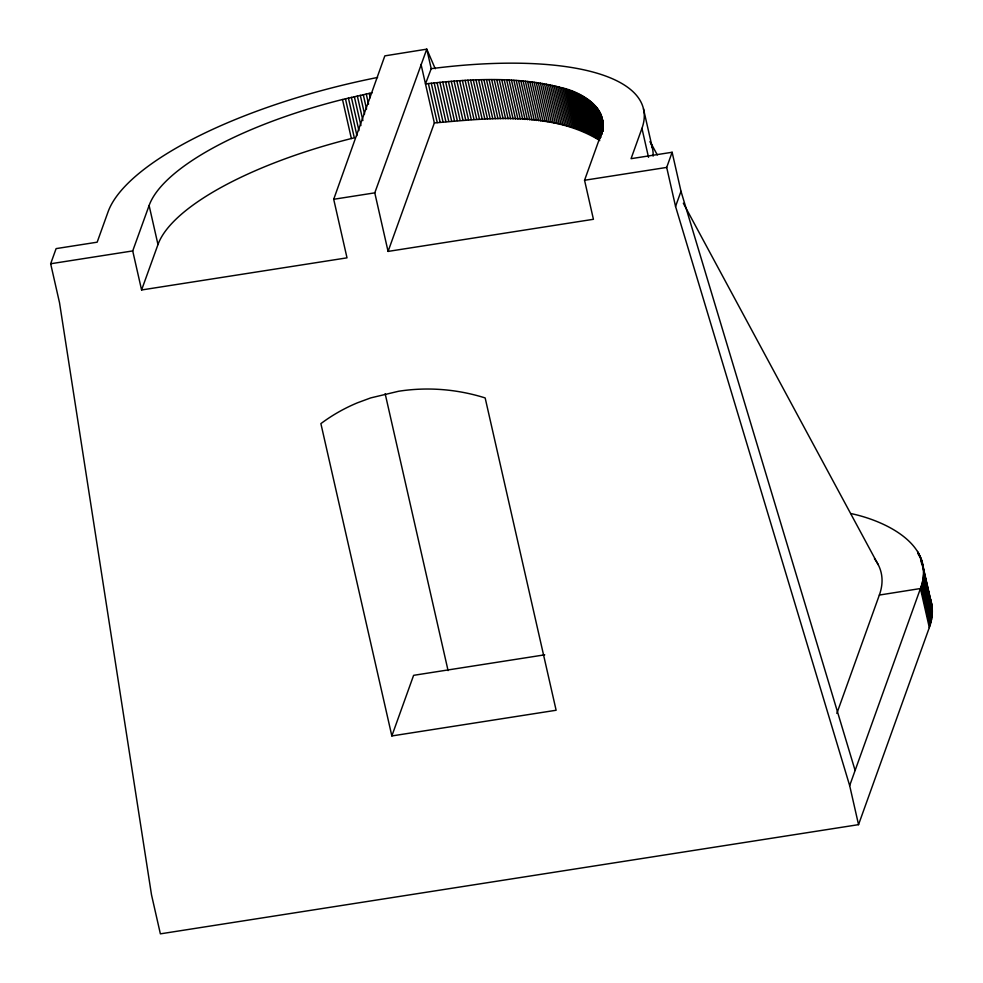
<?xml version="1.0" encoding="UTF-8"?>
<svg xmlns="http://www.w3.org/2000/svg" width="983" height="983" viewBox="0 0 983 983"><rect width="100%" height="100%" fill="white"/><g stroke="black" fill="none" stroke-linecap="round" stroke-linejoin="round"><path stroke-width="1.47" d="M377.583 77.46A275.375 90.104 -12.8 0 0 108.056 211.886L97.17 242.187L56.105 248.613L50.661 263.763L59.533 302.801L151.505 894.813L160.376 933.85L858.54 824.651L849.668 785.614L920.444 588.534C937.082 544.951 884.872 520.634 850.885 513.556M858.54 824.651L929.316 627.572C933.014 617.57 933.592 606.142 929.365 596.202M435.248 68.749L426.782 49.15L374.781 192.852L388.076 251.415L593.425 219.295L584.553 180.258L600.846 134.904C610.898 109.58 582.219 92.021 561.182 87.622C516.947 76.109 470.452 78.837 425.479 83.911L431.205 68.675L426.782 49.15L384.832 55.871L333.704 199.279L347.011 257.841L141.589 289.973L132.717 250.923L149.109 205.508A233.069 76.269 -12.8 0 1 342.489 99.504L372.213 92.721M141.589 289.973L157.98 244.546L149.109 205.508M388.076 251.415L434.351 122.949L421.043 64.386M391.848 735.948L320.888 423.624A180.061 166.545 19.8 0 1 357.382 402.833L370.714 397.906L398.594 391.259A180.061 166.545 19.8 0 1 485.16 397.931L556.12 710.254L391.848 735.948L413.61 675.333L544.729 654.825M431.205 68.675A275.375 90.104 -12.8 0 1 468.412 64.853L471.717 64.62A275.375 90.104 -12.8 0 1 641.948 128.38L631.061 158.681L672.126 152.267L680.998 191.304L855.112 770.463M849.668 785.614L675.554 206.455L666.695 167.417L672.126 152.267M675.554 206.455L680.998 191.304M836.852 713.388L879.343 595.059A317.742 103.977 -12.8 0 0 874.44 558.7M157.98 244.546A233.069 76.269 -12.8 0 1 351.361 138.542L354.322 137.817L345.451 98.779M879.343 595.059L920.444 588.534L929.316 627.572M333.704 199.279L374.781 192.852M50.661 263.763L132.717 250.923M584.553 180.258L666.695 167.417M434.351 122.949C488.612 118.427 549.792 110.563 598.721 139.856L589.849 100.819M650.021 141.441L657.295 154.921M683.332 203.223L878.249 564.77M921.575 560.077L931.872 605.123M921.059 558.614L932.081 606.646M920.493 557.164L932.228 608.194M923.442 570.718L932.314 609.755M919.867 555.727L921.833 564.402M923.467 572.29L932.339 611.328M919.179 554.301L919.83 557.201M923.43 573.875L932.302 612.913M918.429 552.901L919.093 555.788M923.344 575.473L932.203 614.51M917.63 551.512L918.282 554.4M923.184 577.082L932.056 616.12M922.963 578.692L931.835 617.742M922.693 580.326L931.565 619.364M922.361 581.973L931.233 621.01M921.968 583.619L930.827 622.657M921.501 585.278L930.373 624.316M920.997 586.949L929.857 625.999M643.472 108.818L652.343 147.855M641.948 128.38L648.522 157.292M602.161 118.243L603.144 122.58M601.301 115.38L603.206 123.096M600.932 114.433L603.23 124.558M600.527 113.512L603.144 125.074M600.072 112.59L603.034 125.603M599.593 111.681L603.206 127.581M599.077 110.784L603.009 128.134M598.512 109.887L603.107 130.137M602.53 128.368L603.181 131.267M597.91 109.015L602.837 130.702M597.271 108.142L602.53 131.28M596.607 107.282L602.186 131.869M595.895 106.434L602.124 133.909M595.133 105.599L601.707 134.524M594.346 104.776L601.252 135.138M593.523 103.965L601.08 137.215M592.663 103.154L600.22 136.416M591.754 102.367L599.974 138.517M590.82 101.593L599.691 140.63M588.842 100.069L597.701 139.107M587.785 99.32L596.656 138.357M586.704 98.583L595.575 137.632M585.585 97.87L594.457 136.907M584.43 97.157L593.29 136.195M583.226 96.469L592.098 135.507M581.997 95.781L590.869 134.818M580.744 95.118L589.603 134.155M579.442 94.454L588.313 133.491M578.102 93.815L586.974 132.852M576.738 93.188L585.61 132.226M575.338 92.562L584.197 131.599M573.9 91.96L582.759 130.997M572.425 91.37L581.297 130.407M570.914 90.792L579.786 129.83M569.378 90.227L578.25 129.264M567.805 89.686L576.677 128.724M566.196 89.146L575.067 128.183M564.561 88.617L573.433 127.667M562.89 88.114L571.762 127.151M561.182 87.622L570.054 126.66M559.45 87.143L568.321 126.18M557.68 86.676L566.552 125.713M555.886 86.221L564.758 125.259M554.056 85.779L562.927 124.829M552.2 85.361L561.06 124.399M550.308 84.956L559.18 123.993M548.391 84.563L557.25 123.6M546.437 84.182L555.309 123.219M544.459 83.813L553.331 122.85M542.444 83.469L551.316 122.506M540.417 83.137L549.276 122.175M538.34 82.818L547.212 121.855M536.251 82.511L545.123 121.548M534.125 82.216L542.997 121.253M531.987 81.945L540.847 120.983M529.812 81.687L538.672 120.725M527.601 81.442L536.472 120.479M525.377 81.208L534.248 120.245M523.128 80.999L532 120.037M520.843 80.803L529.714 119.84M518.545 80.618L527.416 119.656M516.21 80.446L525.082 119.484M513.863 80.299L522.735 119.336M511.479 80.164L520.351 119.201M509.083 80.041L517.955 119.078M506.663 79.93L515.534 118.968M504.218 79.844L513.089 118.882M501.748 79.758L510.619 118.808M499.253 79.709L508.125 118.746M496.747 79.66L505.618 118.697M494.216 79.635L503.087 118.673M491.66 79.611L500.531 118.66M489.092 79.623L497.963 118.66M486.499 79.635L495.371 118.673M483.894 79.672L492.766 118.71M481.265 79.721L490.136 118.759M478.61 79.783L487.482 118.82M475.944 79.856L484.816 118.906M473.265 79.955L482.137 118.992M470.574 80.065L479.434 119.103M467.859 80.188L476.718 119.226M465.119 80.336L473.99 119.373M462.379 80.495L471.238 119.533M459.614 80.667L468.486 119.705M456.837 80.852L465.709 119.889M454.048 81.048L462.919 120.086M451.246 81.27L460.105 120.307M448.42 81.503L457.292 120.54M445.594 81.749L454.465 120.786M442.755 82.019L451.627 121.056M439.905 82.289L448.764 121.327M437.03 82.584L445.901 121.622M434.154 82.891L443.026 121.941M431.279 83.223L440.138 122.261M428.379 83.555L437.251 122.592M369.227 93.348L370.21 97.686M366.254 93.975L368.551 104.1M363.268 94.626L366.548 109.088M360.294 95.29L364.558 114.089M357.321 95.965L362.899 120.54M354.347 96.641L360.921 125.566M351.373 97.342L358.93 130.604M348.412 98.054L356.952 135.642M342.502 99.516L351.373 138.554M385.164 393.716L448.076 670.603M650.39 142.252A275.375 90.104 -12.8 0 1 653.13 156.137"/></g></svg>
